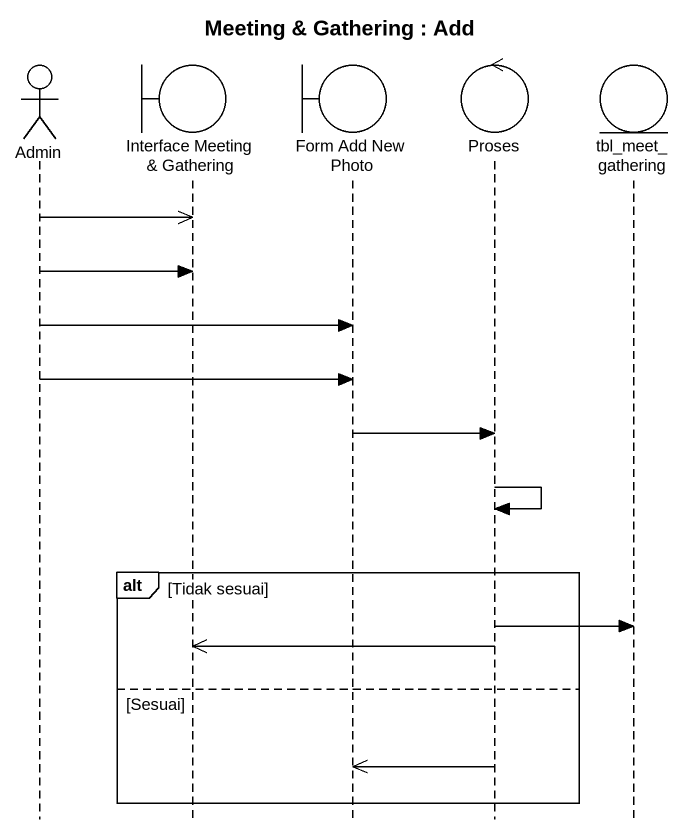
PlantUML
@startuml
title Meeting & Gathering : Add
hide footbox
actor Admin
boundary "Interface Meeting & Gathering" as Interface_Meeting_Gathering
boundary "Form Add New Photo" as Form_Add_New_Photo
control Proses
entity tbl_meet_gathering

Admin ->> Interface_Meeting_Gathering
Admin -> Interface_Meeting_Gathering
Admin -> Form_Add_New_Photo
Admin -> Form_Add_New_Photo
Form_Add_New_Photo -> Proses
Proses -> Proses
alt Tidak sesuai
  Proses -> tbl_meet_gathering
  Proses ->> Interface_Meeting_Gathering
else Sesuai
  Proses ->> Form_Add_New_Photo
end
@enduml
